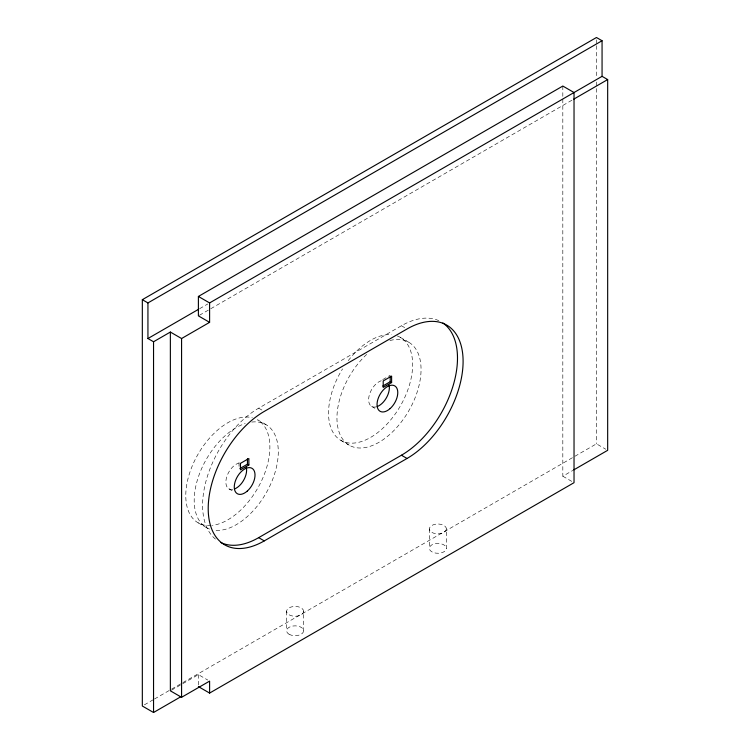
<?xml version="1.0" encoding="UTF-8"?>
<svg xmlns="http://www.w3.org/2000/svg" width="750" height="750" viewBox="0 0 750 750"><rect width="100%" height="100%" fill="white"/><g stroke="black" fill="none" stroke-linecap="round" stroke-linejoin="round"><path stroke-width="0.56" stroke-dasharray="3.75 2.81" d="M199.641 308.681L207.75 303.994M199.406 315.281L572.784 99.722M215.438 539.1A79.284 45.778 -60 0 1 207.947 474.609A79.284 45.778 -60 0 1 258.666 408.178L401.428 325.753A79.284 45.778 -60 0 1 439.153 320.822M382.734 379.594L390.216 375.281M144.356 704.859L153.488 699.591M154.5 699L170.719 689.644M171.731 689.053L181.866 683.203M182.878 682.612L596.456 443.841L605.794 449.241M171.366 690.253L198.394 674.644L207.741 680.034M562.819 86.053L562.819 476.212L572.784 470.456M401.428 325.753L405.169 327.909M400.322 337.378L408.731 342.234M562.819 476.212L572.156 481.603M371.663 406.434L376.341 409.134M340.856 440.372L349.266 445.228M258.666 408.178L263.334 410.878M265.978 424.65L257.559 419.794A59.466 34.331 -60 0 1 262.959 477.694A59.466 34.331 -60 0 1 212.306 525.384M228.909 488.85L233.578 491.55M198.103 522.797L206.512 527.653M596.456 39.844L596.456 44.522M596.456 45.694L596.456 77.316M596.456 82.003L596.456 443.841M446.391 528.928A8.522 4.922 0 0 1 433.603 533.184A8.522 4.922 0 0 1 433.603 524.663A8.522 4.922 0 0 1 446.391 528.928L446.391 548.344A8.522 4.922 0 0 1 433.603 552.609A8.522 4.922 0 0 1 433.603 544.087A8.522 4.922 0 0 1 446.391 548.344M429.347 528.928L429.347 548.344M303.628 611.353A8.522 4.922 0 0 1 290.85 615.609A8.522 4.922 0 0 1 290.85 607.087A8.522 4.922 0 0 1 303.628 611.353L303.628 630.769M286.584 611.353L286.584 630.769M239.044 462.553L239.044 469.031M198.394 674.644L198.394 685.519M211.172 525.497A59.466 34.331 -60 0 1 191.222 468.534A59.466 34.331 -60 0 1 252.319 417.684M251.766 422.062A59.466 34.331 -60 0 1 274.088 475.453A59.466 34.331 -60 0 1 215.213 530.334M209.559 529.078A59.466 34.331 -60 0 1 198.394 476.841A59.466 34.331 -60 0 1 245.194 423.544M397.275 335.944A59.466 34.331 -60 0 1 401.681 403.612A59.466 34.331 -60 0 1 340.725 440.297A59.466 34.331 -60 0 1 342.562 368.859M348.234 360.666A59.466 34.331 -60 0 1 391.613 334.688M389.887 340.547A59.466 34.331 -60 0 1 413.447 401.691A59.466 34.331 -60 0 1 344.559 441.469A59.466 34.331 -60 0 1 368.119 353.109M232.697 489.45A14.672 8.466 -60 0 1 226.35 478.266A14.672 8.466 -60 0 1 238.922 463.031M376.312 406.847A14.672 8.466 -60 0 1 368.981 396.412A14.672 8.466 -60 0 1 381.684 380.616M289.078 634.247A8.522 4.922 0 0 0 303.337 632.044A8.522 4.922 0 0 0 292.903 626.016A8.522 4.922 0 0 0 289.078 634.247"/><path stroke-width="1.12" d="M181.453 696.384L153.544 712.5L142.331 706.022L142.331 299.681L596.456 37.5L602.062 40.734L602.062 76.341L607.669 79.575L607.669 450.319L573.778 469.884M142.331 299.681L147.938 302.925L602.062 40.734M198.394 296.447L209.606 302.925L209.606 322.341L198.394 315.872L198.394 296.447L562.819 86.053L574.031 92.522L574.031 482.681L209.606 693.075L198.394 686.606M147.938 302.925L147.938 338.531L198.619 309.262M209.606 302.925L602.062 76.341M147.938 338.531L153.544 341.766L170.363 332.053L181.575 338.531L209.606 322.341M573.778 99.141L607.669 79.575M239.981 468.488L247.453 464.175L248.859 464.981L248.859 458.512L240.45 463.369L240.45 469.838L248.859 464.981M382.734 386.072L390.216 381.75L391.613 382.566L391.613 376.088L383.203 380.944L383.203 387.422L391.613 382.566M220.941 542.587A79.284 45.778 -60 0 0 258.666 537.656L401.428 455.231A79.284 45.778 -60 0 0 452.7 387.075A79.284 45.778 -60 0 0 442.903 322.987M264.272 540.891L407.034 458.466A79.284 45.778 -60 0 0 463.097 361.359A79.284 45.778 -60 0 0 407.034 328.988L264.272 411.412A79.284 45.778 -60 0 0 208.209 508.519A79.284 45.778 -60 0 0 264.272 540.891L258.666 537.656M170.363 332.053L170.363 690.825L181.575 697.303L209.606 681.122L209.606 693.075M401.428 455.231L407.034 458.466M390.216 376.359L390.216 381.75M247.453 458.784L247.453 464.175M181.575 338.531L181.575 697.303M153.544 341.766L153.544 712.5M246.263 467.269A14.672 8.466 -60 0 1 234.441 488.991M389.016 384.844A14.672 8.466 -60 0 1 377.194 406.566M247.331 491.025A14.672 8.466 -60 0 0 251.981 468.3A14.672 8.466 -60 0 0 234.628 483.694A14.672 8.466 -60 0 0 247.331 491.025M390.094 408.6A14.672 8.466 -60 0 0 394.744 385.884A14.672 8.466 -60 0 0 377.391 401.269A14.672 8.466 -60 0 0 390.094 408.6"/></g></svg>
